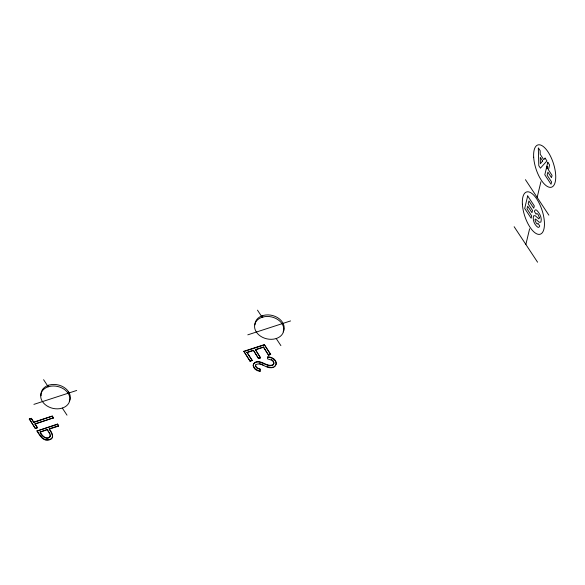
<?xml version="1.0" encoding="UTF-8"?>
<svg xmlns="http://www.w3.org/2000/svg" width="585" height="585" viewBox="0 0 585 585"><rect width="100%" height="100%" fill="white"/><g stroke="black" fill="none" stroke-linecap="round" stroke-linejoin="round"><path stroke-width="0.88" d="M50.295 436.234L49.922 434.216L47.151 429.492L48.124 430.926M50.398 435.035C49.389 441.704 40.745 436.6 40.131 432.066L46.288 429.778M253.305 364.484C258.365 357.289 266.365 367.877 272.654 365.201A3.912 2.962 13.5 0 0 273.824 363.073L272.391 360.411L267.535 358.89L267.696 356.791C271.762 356.791 277.575 360.002 275.952 364.769M255.682 364.923L255.535 366.166L256.596 367.892L260.522 369.457L256.669 367.577L255.608 365.859M271.228 359.395L273.319 360.996L273.897 362.758A3.912 2.962 13.5 0 1 272.727 364.886C266.643 367.343 260.954 359.022 254.841 362.437C250.343 365.903 255.93 371.402 260.171 371.256L260.596 369.142M52.306 416.096L53.454 417.822L34.976 423.832L37.477 427.62L35.392 428.586L29.323 418.962L31.334 418.312L33.754 422.414L52.306 416.096L33.828 422.099M33.754 422.414L31.334 418.312M37.403 427.935L34.976 423.832M35.392 428.586L29.323 418.962M58.683 425.748L49.162 428.842C51.794 431.693 55.078 438.311 49.469 439.861C43.392 441.953 39.575 435.357 37.001 431.021L57.564 424.052L58.61 426.063L49.081 429.156L51.56 433.061L52.657 436.432M48.657 385.23L48.277 386.802L43.582 379.68M34.903 424.147L53.454 417.822M58.61 426.063L57.564 424.052M68.123 393.252A14.808 11.21 13.5 0 0 49.081 386.539L47.473 387.058A14.808 11.21 13.5 0 0 42.456 401.595A14.808 11.21 13.5 0 0 61.498 408.308L63.107 407.782A14.808 11.21 13.5 0 0 68.123 393.252L68.504 391.679M260.559 357.881L255.374 349.603L260.559 357.881L258.555 358.539L253.371 350.254L246.95 352.338L252.259 360.382L250.175 361.347L243.828 351.292L264.31 344.638L270.694 354.305L268.61 355.27L263.425 346.985L268.61 355.27M252.186 360.689L246.95 352.338M250.175 361.347L243.828 351.292M262.548 315.695L262.175 317.267L257.473 310.145M258.555 358.539L253.853 350.978M270.614 354.62L264.31 344.638M260.171 371.256L258.665 370.532M525.864 244.45L529.622 228.772M537.154 197.416L540.913 181.738M546.566 168.136L546.96 166.484M546.741 168.4L547.136 166.754M546.916 168.663L547.311 167.017L546.785 166.22L546.39 167.866L547.092 168.933L547.26 168.224L546.558 167.164M276.025 364.455L274.855 366.407A5.945 4.497 13.5 0 1 271.33 367.731C265.948 368.374 261.298 362.144 256.12 364.477L255.608 365.237M51.875 438.172L52.328 437.551M49.996 436.71C46.164 440.454 41.645 435.269 40.204 431.752M49.542 439.547L51.261 438.713M33.901 404.374L76.679 390.466M247.799 334.839L290.577 320.931M29.25 419.277L31.254 418.626M243.748 351.607L264.237 344.953M256.179 349.34L262.621 347.249M246.877 352.653L253.298 350.569M255.301 349.918L263.352 347.3M35.473 428.271L36.804 427.84M258.636 358.225L260.639 357.574M268.683 354.956L270.694 354.305M250.256 361.033L252.259 360.382M37.001 431.021L57.491 424.366M40.131 432.066L47.078 429.807M48.869 439.671L45.557 439.723M270.753 367.38L267.052 366.663M267.623 357.106C271.345 357.274 276.266 359.468 276.178 363.797M259.192 363.614L260.471 363.877M44.95 439.489L42.208 437.916M257.875 370.334L254.892 368.674L253.195 365.274M261.173 364.184L263.272 365.106M41.806 437.448L39.312 434.092M546.726 166.454L547.253 167.251M546.668 166.688L547.194 167.493M546.617 166.93L547.143 167.727M546.5 167.398L547.202 168.458M546.441 167.632L547.143 168.699M525.44 179.675L548.862 215.156M514.149 226.709L537.571 262.19M276.2 338.51L280.895 345.625M62.302 408.045L66.997 415.16M52.233 416.403L53.381 418.136M37.082 430.706L38.866 433.419M49.096 432.359L49.996 433.902M274.928 366.093A5.945 4.497 13.5 0 1 274.102 366.678M273.078 367.117A5.945 4.497 13.5 0 1 271.403 367.417M283.155 331.863A14.808 11.21 13.5 0 0 279.593 319.066A14.808 11.21 13.5 0 0 263.352 315.432L261.744 315.958A14.808 11.21 13.5 0 0 254.928 324.851M69.264 401.398A14.808 11.21 13.5 0 0 65.703 388.594A14.808 11.21 13.5 0 0 49.462 384.967L47.846 385.493A14.808 11.21 13.5 0 0 41.147 395.811M539.421 217.795L538.807 218.856L535.18 215.697L533.571 215.799C532.343 219.923 534.566 225.247 538.171 227.463L539.355 226.863L539.721 225.927L538.01 223.346L537.33 224.092L536.174 222.995L535.063 220.121A1.609 0.658 72 0 1 535.655 219.163L539.29 222.307L540.913 222.095C542.215 217.905 539.699 213.225 536.781 210.286A5.813 2.391 72 0 0 534.756 210.505L534.383 211.477L536.16 214.183L536.906 213.452L538.178 214.651L539.421 217.795M527.692 195.931L524.686 208.443L531.143 218.227L531.692 215.938L527.019 208.852L527.663 206.176L531.962 212.691L532.511 210.41L528.211 203.887L528.92 200.918L533.747 208.223L534.295 205.935L527.692 195.931M547.816 162.279L544.81 174.791L551.041 184.231L551.589 181.942L547.136 175.2L547.874 172.129L551.509 177.643L552.057 175.354L548.423 169.847L549.593 164.97L547.816 162.279M545.074 158.118L543.779 159.69L540.218 154.294L540.174 150.703L538.317 147.888L538.8 165.687L540.43 168.158L546.924 160.934L545.074 158.118M542.668 160.97L540.379 163.741L540.291 157.372L542.668 160.97M262.979 317.004L261.371 317.523A14.808 11.21 13.5 0 0 256.354 332.061A14.808 11.21 13.5 0 0 275.389 338.773L277.005 338.247A14.808 11.21 13.5 0 0 282.021 323.717A14.808 11.21 13.5 0 0 262.979 317.004M522.383 204.245A22.208 9.133 72 0 0 539.926 234.3A22.208 9.133 72 0 0 537.856 200.728A22.208 9.133 72 0 0 522.383 204.245M533.674 157.211A22.208 9.133 72 0 0 551.216 187.273A22.208 9.133 72 0 0 549.147 153.701A22.208 9.133 72 0 0 533.674 157.211"/></g></svg>
